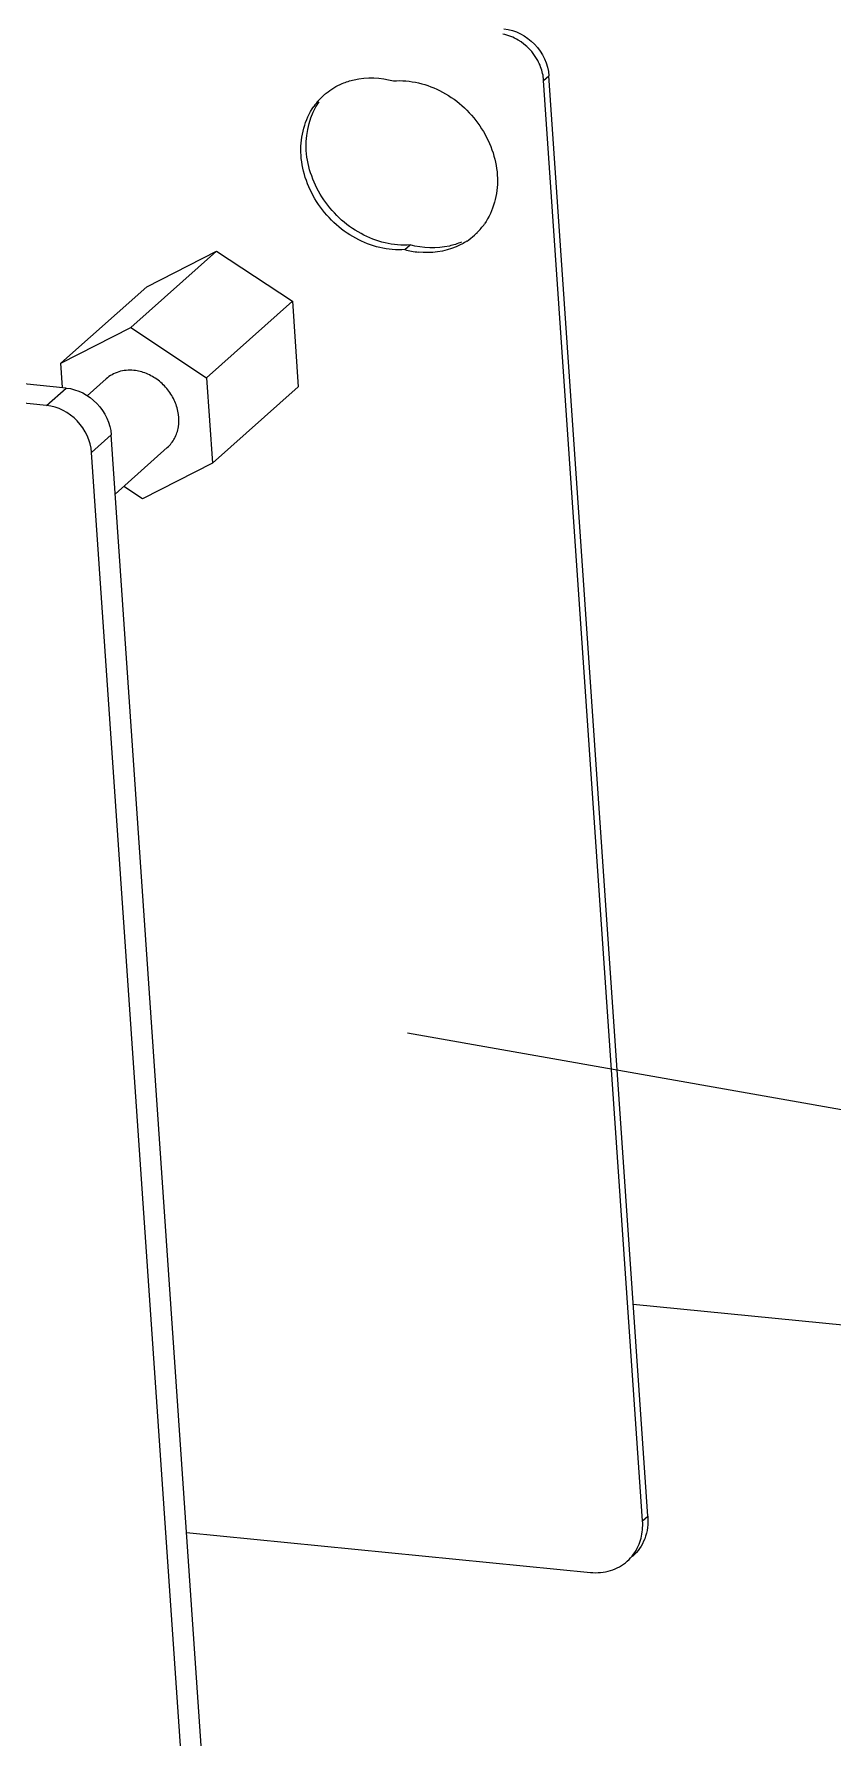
# Model space of a CAD drawing. Extents: x -425 to 6552, y -3049 to 3105.
# Drawn here: x -98.44 to -87.3, y -1611.61 to -1587.86 of the extents above; entities that cross this region are included whole.
import ezdxf

# ---------------------------------------------------------------- set-up
doc = ezdxf.new("R2010")
doc.units = 0
doc.layers.get('0').update_dxf_attribs({"linetype": 'CONTINUOUS'})
doc.layers.add('DIM', color=1, linetype='CONTINUOUS')

msp = doc.modelspace()

# ---------------------------------------------------------------- linework, layer by layer
at = {"color": 7, "linetype": 'CONTINUOUS'}
for p, q in [((-91.337, -1588.508), (-91.263, -1588.442)), ((-89.883, -1608.52), (-91.263, -1588.442)), ((-89.957, -1608.586), (-91.337, -1588.508)), ((-93.271, -1590.866), (-93.198, -1590.8)), ((-97.094, -1591.954), (-95.898, -1590.888)), ((-96.873, -1591.383), (-95.898, -1590.888)), ((-95.898, -1590.888), (-94.842, -1591.585)), ((-98.069, -1592.449), (-96.873, -1591.383)), ((-96.038, -1592.651), (-94.842, -1591.585)), ((-94.842, -1591.585), (-94.76, -1592.777)), ((-98.069, -1592.449), (-97.094, -1591.954)), ((-97.094, -1591.954), (-96.038, -1592.651)), ((-97.996, -1592.795), (-101.72, -1592.426)), ((-98.046, -1592.79), (-98.069, -1592.449)), ((-98.269, -1593.039), (-101.894, -1592.679)), ((-97.439, -1592.668), (-97.702, -1592.902)), ((-96.038, -1592.651), (-95.956, -1593.843)), ((-98.269, -1593.039), (-97.996, -1592.795)), ((-95.956, -1593.843), (-94.76, -1592.777)), ((-97.642, -1593.693), (-97.368, -1593.449)), ((-92.355, -1666.406), (-97.368, -1593.449)), ((-96.586, -1593.625), (-97.312, -1594.273)), ((-92.628, -1666.649), (-97.642, -1593.693)), ((-95.956, -1593.843), (-96.93, -1594.339)), ((-96.93, -1594.339), (-97.193, -1594.166)), ((-86.031, -1605.969), (-90.086, -1605.567)), ((-89.957, -1608.586), (-89.883, -1608.52)), ((-96.317, -1608.745), (-90.684, -1609.303))]:
    msp.add_line(p, q, dxfattribs=at)
for centre, radius, start, end in [((-91.974, -1588.552), 0.639, 4.0091, 12.6354), ((-93.793, -1589.396), 0.914, 129.0726, 131.694), ((-93.786, -1589.402), 0.924, 131.7576, 144.9714), ((-92.92, -1589.976), 0.926, 315.3047, 324.9706), ((-92.915, -1589.979), 0.921, 303.5886, 311.6788), ((-92.908, -1589.987), 0.91, 311.6948, 315.2688), ((-92.952, -1589.676), 1.232, 254.9706, 263.8674), ((-90.744, -1608.64), 0.789, 354.882, 3.9663)]:
    msp.add_arc(centre, radius, start, end, dxfattribs=at)
for points in [[(-91.693, -1587.945), (-91.758, -1587.906), (-91.83, -1587.877), (-91.904, -1587.862)], [(-91.419, -1588.231), (-91.482, -1588.115), (-91.58, -1588.012), (-91.693, -1587.945)], [(-91.351, -1588.413), (-91.365, -1588.349), (-91.388, -1588.288), (-91.419, -1588.231)], [(-94.369, -1588.686), (-94.302, -1588.631), (-94.226, -1588.586), (-94.146, -1588.552)], [(-90.017, -1608.938), (-89.985, -1608.867), (-89.965, -1608.788), (-89.958, -1608.71)], [(-90.17, -1609.146), (-90.105, -1609.089), (-90.053, -1609.016), (-90.017, -1608.938)]]:
    msp.add_open_spline(points, degree=3, dxfattribs=at)
for points, knots in [([(-91.891, -1587.788), (-91.732, -1587.803), (-91.423, -1587.967), (-91.274, -1588.282), (-91.263, -1588.442)], [0, 0, 0, 0, 0.497738, 1, 1, 1, 1]), ([(-94.146, -1588.552), (-94.093, -1588.529), (-93.863, -1588.455), (-93.609, -1588.467), (-93.433, -1588.514)], [0, 0, 0, 0, 0.242457, 1, 1, 1, 1]), ([(-93.433, -1588.514), (-93.199, -1588.497), (-92.701, -1588.622), (-92.242, -1589.059), (-92.029, -1589.51), (-91.944, -1589.969), (-92.036, -1590.328), (-92.162, -1590.508)], [0, 0, 0, 0, 0.247318, 0.510333, 0.641403, 0.767711, 1, 1, 1, 1]), ([(-93.271, -1590.866), (-93.505, -1590.883), (-94.003, -1590.757), (-94.462, -1590.32), (-94.675, -1589.87), (-94.76, -1589.41), (-94.669, -1589.052), (-94.542, -1588.872)], [0, 0, 0, 0, 0.247318, 0.510333, 0.641403, 0.767711, 1, 1, 1, 1]), ([(-93.198, -1590.8), (-93.431, -1590.818), (-93.93, -1590.692), (-94.388, -1590.255), (-94.601, -1589.804), (-94.687, -1589.345), (-94.595, -1588.987), (-94.469, -1588.807)], [0, 0, 0, 0, 0.247318, 0.510333, 0.641403, 0.767711, 1, 1, 1, 1]), ([(-92.484, -1590.762), (-92.538, -1590.785), (-92.768, -1590.859), (-93.022, -1590.848), (-93.198, -1590.8)], [0, 0, 0, 0, 0.242457, 1, 1, 1, 1]), ([(-92.406, -1590.746), (-92.454, -1590.778), (-92.661, -1590.89), (-92.907, -1590.92), (-93.083, -1590.901)], [0, 0, 0, 0, 0.244278, 1, 1, 1, 1]), ([(-97.053, -1592.55), (-97.123, -1592.543), (-97.231, -1592.552), (-97.358, -1592.606), (-97.414, -1592.645), (-97.439, -1592.668)], [0, 0, 0, 0, 0.510124, 0.756684, 1, 1, 1, 1]), ([(-96.586, -1593.625), (-96.545, -1593.589), (-96.476, -1593.5), (-96.422, -1593.337), (-96.422, -1593.158), (-96.474, -1592.979), (-96.572, -1592.816), (-96.709, -1592.681), (-96.873, -1592.587), (-96.993, -1592.556), (-97.053, -1592.55)], [0, 0, 0, 0, 0.112781, 0.229245, 0.351547, 0.479667, 0.611676, 0.744488, 0.874792, 1, 1, 1, 1]), ([(-97.996, -1592.795), (-97.837, -1592.811), (-97.528, -1592.974), (-97.379, -1593.289), (-97.368, -1593.449)], [0, 0, 0, 0, 0.497738, 1, 1, 1, 1]), ([(-97.642, -1593.693), (-97.653, -1593.533), (-97.801, -1593.218), (-98.111, -1593.054), (-98.269, -1593.039)], [0, 0, 0, 0, 0.502262, 1, 1, 1, 1]), ([(-89.883, -1608.52), (-89.876, -1608.625), (-89.902, -1608.836), (-90.022, -1609.014), (-90.096, -1609.081)], [0, 0, 0, 0, 0.513899, 1, 1, 1, 1]), ([(-90.684, -1609.303), (-90.591, -1609.312), (-90.403, -1609.298), (-90.236, -1609.206), (-90.17, -1609.146)], [0, 0, 0, 0, 0.511657, 1, 1, 1, 1])]:
    msp.add_open_spline(points, degree=3, knots=knots, dxfattribs=at)
at = {"layer": 'DIM', "color": 1, "linetype": 'CONTINUOUS'}
msp.add_line((-93.238, -1601.781), (-70.004, -1605.88), dxfattribs=at)

doc.saveas('drawing.dxf')
